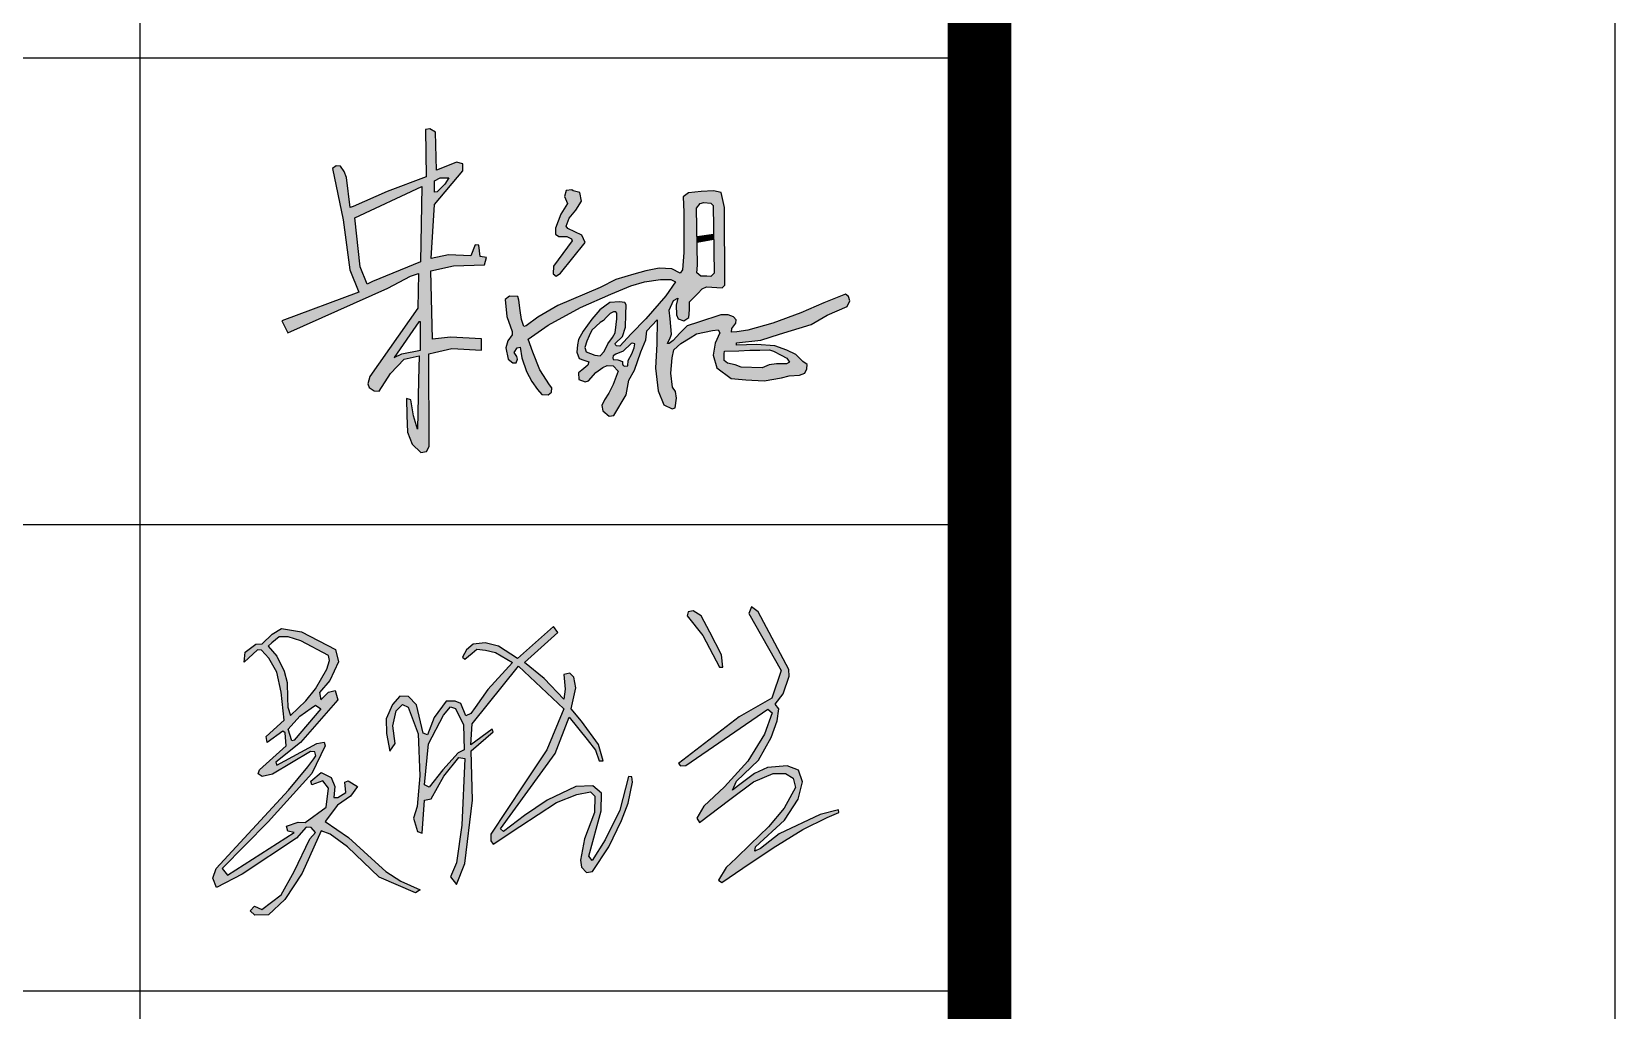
# Model space of a CAD drawing. Extents: x 1162612 to 1711260, y -157368 to 197905.
# Drawn here: x 1689907 to 1693643, y -67930 to -65623 of the extents above; entities that cross this region are included whole.
import ezdxf

# ---------------------------------------------------------------- set-up
doc = ezdxf.new("R2010")
doc.units = 0
doc.header["$LTSCALE"] = 1000
doc.header["$MEASUREMENT"] = 0
doc.layers.get('0').update_dxf_attribs({"linetype": 'CONTINUOUS'})
doc.layers.add('PUB_TITLE', color=4, linetype='CONTINUOUS')

msp = doc.modelspace()

# ---------------------------------------------------------------- hatches: boundary and pattern name
h = msp.add_hatch(color=7)
h.paths.add_polyline_path([(1690848.9, -66187.2), (1690902, -66175.4), (1690975, -66172.8), (1690979.9, -66155.5), (1690965.1, -66153.4), (1690962.3, -66126.2), (1690953.7, -66126), (1690942.8, -66152), (1690890.5, -66149), (1690849.9, -66157.6), (1690857.4, -66030.3), (1690924, -65951), (1690924.2, -65934.6), (1690909.2, -65931), (1690872.6, -65945.9), (1690862.3, -65949.9), (1690859.6, -65859.9), (1690846.2, -65852), (1690836, -65853.9), (1690837.6, -65965.5), (1690745.7, -66000.3), (1690665.2, -66035.5), (1690658.8, -66037.7), (1690649.5, -65967), (1690643.9, -65953.1), (1690635.4, -65940.2), (1690625.4, -65939.5), (1690616.9, -65946), (1690641.8, -66066.4), (1690657.8, -66184.9), (1690679.2, -66236.9), (1690497.6, -66304.9), (1690511.4, -66333), (1690747.1, -66227.6), (1690800.9, -66199.8), (1690819.9, -66193.5), (1690817.7, -66274.8), (1690704.8, -66436.1), (1690700.2, -66453.6), (1690703.3, -66462.4), (1690715.3, -66469.9), (1690726.8, -66470.9), (1690753.4, -66429), (1690785.8, -66395.3), (1690821.5, -66387.6), (1690819.4, -66445), (1690817.6, -66560.4), (1690807.7, -66528.7), (1690801.9, -66490.8), (1690791.4, -66487.7), (1690792.4, -66528.1), (1690793.5, -66567.7), (1690804.4, -66595.9), (1690824.8, -66615.4), (1690838.7, -66613), (1690845, -66600.8), (1690844.3, -66382.7), (1690857.2, -66379.9), (1690898.2, -66370), (1690968.5, -66373.9), (1690968.5, -66347.7), (1690895.1, -66343.6), (1690853, -66348.1)])
h.paths.add_polyline_path([(1690824.2, -66165.9), (1690711.3, -66211.9), (1690698.4, -66218.2), (1690681.7, -66177.9), (1690669.4, -66062.4), (1690827.6, -65988)], flags=16)
h.paths.add_polyline_path([(1690824.2, -66307), (1690824.2, -66374.3), (1690780.7, -66383), (1690762.6, -66391.2), (1690820.3, -66307)], flags=16)
h.paths.add_polyline_path([(1690857.4, -66001.6), (1690857.4, -65974.7), (1690870.4, -65967.5), (1690891.2, -65967.5), (1690882.1, -65982.3), (1690863.9, -66001.1)], flags=16)
h = msp.add_hatch(color=7)
h.paths.add_polyline_path([(1691499.3, -66224.7), (1691536.3, -66226.9), (1691542.7, -66220.5), (1691541.3, -66037.8), (1691533.6, -66002.1), (1691516, -65998.2), (1691486.2, -65999.6), (1691456.4, -66002.7), (1691443.9, -66012.8), (1691446, -66048.3), (1691445.4, -66144), (1691442.5, -66185), (1691437.2, -66192.6), (1691417.7, -66182.3), (1691387.3, -66180.6), (1691355.8, -66186.7), (1691327.8, -66194.6), (1691285.6, -66207.8), (1691248.6, -66226.2), (1691148.7, -66268.8), (1691101.1, -66296), (1691073.8, -66316.3), (1691068.1, -66318.4), (1691062.9, -66301.8), (1691059.8, -66280.3), (1691056.3, -66256.4), (1691054.3, -66247.4), (1691034.2, -66246.9), (1691024.5, -66254.4), (1691028.1, -66294.6), (1691040.8, -66330.1), (1691040.6, -66337.7), (1691030.1, -66351.9), (1691025.4, -66368.2), (1691031.3, -66395), (1691042.1, -66404.2), (1691050.4, -66403.6), (1691053.5, -66395.3), (1691051.6, -66388.8), (1691045, -66379.8), (1691052.1, -66368.5), (1691059.5, -66367), (1691063.5, -66392), (1691074.6, -66424), (1691087.3, -66448), (1691100.8, -66466.8), (1691111, -66478.5), (1691125.9, -66479.3), (1691133.5, -66473.2), (1691133.9, -66463), (1691128.5, -66455.4), (1691105.8, -66420.6), (1691089.5, -66378.6), (1691078.2, -66347.8), (1691125.4, -66315), (1691202.1, -66273.3), (1691273.5, -66242.1), (1691320.7, -66222.2), (1691353, -66212.9), (1691390.9, -66207.4), (1691415, -66207.4), (1691425.9, -66213.2), (1691403.3, -66245.9), (1691355.8, -66299.8), (1691321.4, -66335.3), (1691294.6, -66364.5), (1691287, -66364.2), (1691284.7, -66361.7), (1691283.9, -66358), (1691300.7, -66341.8), (1691308.4, -66319.8), (1691309.1, -66290.3), (1691309.3, -66267.3), (1691306.8, -66261.5), (1691293.6, -66260.4), (1691271.3, -66262), (1691247.4, -66278.8), (1691228.6, -66301), (1691207.9, -66329.3), (1691197.4, -66349.1), (1691194.7, -66361.8), (1691193.6, -66379.1), (1691198.8, -66393.9), (1691209.6, -66398), (1691221.3, -66401.9), (1691218.8, -66409.4), (1691205.1, -66420.9), (1691197.4, -66427.1), (1691197.9, -66443.1), (1691212.7, -66448.6), (1691220.7, -66446.2), (1691237.9, -66427), (1691254.9, -66415.2), (1691264.8, -66410), (1691279.3, -66410.8), (1691290.5, -66423.4), (1691278.8, -66454.9), (1691268.4, -66475.2), (1691258.2, -66491), (1691252.2, -66504.3), (1691254.9, -66517.4), (1691269.5, -66529.7), (1691280.4, -66528.3), (1691309.7, -66479.3), (1691316.2, -66445), (1691329.1, -66420.8), (1691344.5, -66377.9), (1691355.8, -66349.8), (1691358.2, -66328.7), (1691382.9, -66302.6), (1691381.9, -66359.2), (1691378.9, -66416.7), (1691385.5, -66469.9), (1691398.6, -66502.9), (1691418.5, -66512.3), (1691425.4, -66509.8), (1691428.5, -66487.4), (1691426, -66471.2), (1691418.8, -66461), (1691414.8, -66428.1), (1691417.9, -66392.3), (1691421.9, -66373.5), (1691438.9, -66358.1), (1691460.4, -66345.2), (1691475.2, -66335.6), (1691513.2, -66327.6), (1691526.4, -66326.4), (1691530.7, -66333.3), (1691519.3, -66357.5), (1691515, -66385.9), (1691523.2, -66415.5), (1691557.2, -66441.2), (1691592.2, -66443.9), (1691635.5, -66446.3), (1691676.4, -66438.9), (1691694.4, -66434.5), (1691718.9, -66433.3), (1691731.4, -66428.3), (1691736.1, -66417.8), (1691736.7, -66408.1), (1691726.4, -66401), (1691710.1, -66384.4), (1691688.9, -66373.8), (1691660.4, -66363.5), (1691616.8, -66360.9), (1691569.7, -66362.6), (1691570, -66357.1), (1691627.2, -66350.8), (1691671.6, -66336.3), (1691746.2, -66313.8), (1691783.5, -66291.6), (1691830.7, -66271), (1691837.3, -66257.9), (1691834.3, -66247.2), (1691826.9, -66242.3), (1691775.6, -66262.4), (1691722, -66286), (1691655.5, -66310.7), (1691596.4, -66326.9), (1691570.7, -66330.8), (1691557.9, -66331.3), (1691559.2, -66322.7), (1691568, -66310.5), (1691569.5, -66302.5), (1691562.9, -66295.7), (1691550.5, -66290.8), (1691533.2, -66290.8), (1691480.6, -66307.9), (1691453.4, -66316.6), (1691435.9, -66333.7), (1691420.4, -66351.4), (1691411.1, -66358.6), (1691407.3, -66358.3), (1691408.8, -66354.4), (1691412.2, -66348.9), (1691415.1, -66341), (1691416.9, -66336.4), (1691413.2, -66299.8), (1691410.8, -66279.6), (1691421.4, -66257.1), (1691431.9, -66251.1), (1691427.7, -66268.1), (1691428.3, -66290.8), (1691432.1, -66300.1), (1691445.6, -66305), (1691457.6, -66297.1), (1691458.7, -66279), (1691458.7, -66260.3), (1691478.5, -66240.1), (1691489.1, -66229.1)])
h.paths.add_polyline_path([(1691476.5, -66191.5), (1691478.3, -66173.4), (1691475.5, -66039.3), (1691484.3, -66028.1), (1691492.6, -66025.9), (1691509.7, -66027.4), (1691514.8, -66033.2), (1691517, -66192.7), (1691509.7, -66200.5), (1691499.9, -66199.5), (1691485.4, -66199.8)], flags=16)
h.paths.add_polyline_path([(1691542, -66376.2), (1691575.1, -66375.7), (1691601.6, -66374), (1691624.6, -66373.8), (1691648, -66372.9), (1691657.3, -66376.2), (1691675, -66385.5), (1691688.7, -66393.1), (1691694.6, -66402.1), (1691688.1, -66406), (1691664.6, -66406.3), (1691647.3, -66408.9), (1691630.8, -66415.6), (1691581, -66414), (1691566.7, -66408.9), (1691548.9, -66404.7), (1691540.5, -66398.7), (1691540.7, -66382.4)], flags=16)
h.paths.add_polyline_path([(1691287.2, -66286.9), (1691287.5, -66300), (1691285.8, -66313.7), (1691283.6, -66333.1), (1691277, -66343.9), (1691266.1, -66359.2), (1691257.6, -66377.3), (1691248.3, -66387.1), (1691235.9, -66386), (1691215.1, -66377.8), (1691212.1, -66367.6), (1691217, -66352.6), (1691222.5, -66340), (1691228.8, -66327.1), (1691248.6, -66309.1), (1691255.8, -66303.9), (1691262.6, -66296.8), (1691271.7, -66287.7), (1691279.4, -66283.5), (1691285.6, -66283.4)], flags=16)
h.paths.add_polyline_path([(1691330.3, -66358.8), (1691328.5, -66368.9), (1691323.2, -66382.5), (1691314, -66398.5), (1691313.3, -66410.7), (1691306.3, -66412), (1691302.5, -66410.1), (1691301.2, -66406), (1691300.7, -66400.4), (1691290.1, -66397.2), (1691278.8, -66395.8), (1691278.1, -66391.9), (1691278.7, -66387.5), (1691285.2, -66383.3), (1691302.6, -66376.4), (1691321.6, -66358.7), (1691323.5, -66357.5)], flags=16)
for points in [[(1691213, -66119.9), (1691205.3, -66102.9), (1691171.7, -66086.8), (1691168.1, -66081.4), (1691175.2, -66062.5), (1691190.6, -66044.1), (1691204.5, -66022.6), (1691200.5, -66001.9), (1691184.8, -65998.2), (1691181.4, -65996), (1691168, -65997.6), (1691164.2, -66011.9), (1691171.3, -66028.6), (1691155.4, -66053.7), (1691142.5, -66086.6), (1691142.6, -66100.7), (1691151.1, -66106.3), (1691169.6, -66106.3), (1691180.9, -66111.9), (1691182.5, -66116.4), (1691138.1, -66175.8), (1691137.5, -66193.7), (1691144.1, -66199.7), (1691154.3, -66192.3)], [(1691515.7, -66100.6), (1691476.9, -66106.3), (1691477.2, -66120.3), (1691515.9, -66113)]]:
    msp.add_hatch(color=7).paths.add_polyline_path(points)
h = msp.add_hatch(color=256)
h.paths.add_polyline_path([(1691620.8, -66990.9), (1691605, -66978.8), (1691599.1, -66994.8), (1691675.3, -67129.3), (1691653.4, -67194.2), (1691576.2, -67238.2), (1691432.9, -67348.3), (1691437.7, -67354.1), (1691450, -67353.6), (1691643.8, -67220.1), (1691653.9, -67229.2), (1691636.3, -67279.7), (1691596.9, -67343), (1691542, -67403.9), (1691493, -67449.1), (1691476, -67477.3), (1691482.9, -67487.4), (1691554.2, -67433.7), (1691609.7, -67391.9), (1691656.6, -67372.4), (1691685.4, -67372.4), (1691703.5, -67383.1), (1691708.8, -67405.4), (1691682.7, -67453.8), (1691645.4, -67498.2), (1691602.8, -67539.1), (1691569.2, -67571.4), (1691545.6, -67594.1), (1691527.2, -67623.7), (1691535.7, -67629), (1691585.2, -67595.5), (1691656.7, -67547.2), (1691726.6, -67504.2), (1691784.1, -67476.2), (1691811.7, -67464.3), (1691810.6, -67457.6), (1691767.3, -67469.1), (1691670.7, -67514.2), (1691626.7, -67549.3), (1691613.2, -67554.9), (1691614.7, -67544.8), (1691683, -67482.2), (1691715.8, -67432.6), (1691725.9, -67391.8), (1691716.2, -67364.6), (1691689.4, -67353.8), (1691643.1, -67357.9), (1691612.5, -67372.4), (1691574.5, -67400.7), (1691560.2, -67411.3), (1691570, -67390.3), (1691621.5, -67340.7), (1691652.1, -67287.6), (1691665.5, -67247.8), (1691669.6, -67219.8), (1691661.4, -67209), (1691680.1, -67184.2), (1691693.9, -67142.8), (1691693.2, -67126.8)])
h.paths.add_polyline_path([(1691467.5, -66988.9), (1691456.1, -66991), (1691453.7, -67000.1), (1691490.3, -67047), (1691529.9, -67121.8), (1691537.3, -67121.8), (1691534.3, -67092.1), (1691506.7, -67039.2), (1691486.4, -67000.3)], flags=17)
h.paths.add_polyline_path([(1690877.3, -67363.6), (1690844.5, -67404.6), (1690833.9, -67398.5), (1690843.4, -67302.2), (1690879, -67234.9), (1690895.2, -67215.1), (1690907.3, -67218.6), (1690925.7, -67257.6), (1690927.6, -67316.5), (1690913.2, -67323.5)], flags=16)
h.paths.add_polyline_path([(1690744, -67277.6), (1690751.8, -67319.2), (1690764.4, -67301.8), (1690759.5, -67260), (1690767.1, -67224.6), (1690781.8, -67209.4), (1690795.4, -67215.9), (1690818.8, -67278.4), (1690822.6, -67377.4), (1690816.6, -67450), (1690807.9, -67477.7), (1690817.1, -67509.2), (1690828, -67512.5), (1690834, -67435.3), (1690849.8, -67431.5), (1690879.7, -67378.8), (1690915.1, -67334.2), (1690928.7, -67336.4), (1690921.6, -67494), (1690909.6, -67582.9), (1690894.9, -67616.1), (1690909.6, -67634), (1690928.7, -67584.5), (1690946.7, -67435.3), (1690944.1, -67318.4), (1690995.6, -67274.3), (1690993.3, -67267.4), (1690943, -67304.7), (1690946.4, -67254.8), (1691055.8, -67119.3), (1691162.8, -67219.4), (1691122.3, -67316.2), (1691067.6, -67398.6), (1690990, -67515.5), (1690990.1, -67530.8), (1690996, -67538.4), (1691059.1, -67497.2), (1691145.5, -67440.8), (1691193.4, -67422), (1691225.5, -67415.2), (1691235.6, -67425.7), (1691234.7, -67464.4), (1691211.6, -67525.9), (1691201.9, -67576.4), (1691204.4, -67592.8), (1691216.2, -67605.4), (1691230.5, -67602.9), (1691268.8, -67544.9), (1691298.7, -67482.9), (1691314.1, -67442), (1691324.9, -67392.7), (1691323.2, -67379.9), (1691315.3, -67379), (1691294.6, -67458.5), (1691259.8, -67528.9), (1691229.5, -67577.6), (1691221.6, -67567.2), (1691250.6, -67459.8), (1691251.1, -67418.4), (1691231.2, -67401), (1691191, -67403.1), (1691123.4, -67435.4), (1691069.9, -67471.4), (1691020.2, -67509.1), (1691013.2, -67502.4), (1691142.1, -67325.2), (1691175.1, -67239.3), (1691217.3, -67292.1), (1691237.2, -67316.8), (1691246.1, -67341.9), (1691255.2, -67341.9), (1691244.7, -67304.1), (1691204.2, -67249.1), (1691180, -67219.9), (1691191.1, -67170.5), (1691186.5, -67144.9), (1691176.4, -67135.8), (1691162.3, -67139), (1691165.5, -67173.3), (1691162.3, -67196.6), (1691116.5, -67148.1), (1691069.6, -67110.5), (1691148.2, -67039.4), (1691138.2, -67025.3), (1691053.4, -67101), (1691008.7, -67071.9), (1690977, -67064.4), (1690948.8, -67067.2), (1690932.6, -67080.6), (1690923.1, -67097.7), (1690928.6, -67102.8), (1690946.5, -67088.2), (1690957.3, -67079.2), (1690977.7, -67081.4), (1691001.4, -67087.1), (1691041.4, -67110.2), (1690983.6, -67174.4), (1690953.4, -67216.3), (1690943.1, -67230.5), (1690931.7, -67236.2), (1690919.2, -67207.4), (1690905.9, -67201.6), (1690885.1, -67201.6), (1690856.7, -67240.5), (1690841.2, -67280.7), (1690830.6, -67277.4), (1690814.7, -67210.2), (1690796.4, -67190.3), (1690775.9, -67190), (1690758.1, -67209.4), (1690743.1, -67243)])
h.paths.add_polyline_path([(1690521, -67295), (1690512, -67267.3), (1690539.5, -67237), (1690566.7, -67218), (1690577, -67210.9), (1690589.3, -67219.4), (1690526.3, -67293.9)], flags=16)
h.paths.add_polyline_path([(1690511, -67215.7), (1690517.3, -67235.3), (1690554.2, -67201), (1690576.6, -67172.6), (1690603.6, -67125.8), (1690609.5, -67105.8), (1690607.7, -67093.7), (1690541.8, -67059.2), (1690512.2, -67050.2), (1690490.7, -67049.7), (1690473.9, -67064.2), (1690465.1, -67071.8), (1690485.7, -67095.8), (1690502.7, -67130.7), (1690510, -67157.6), (1690510.8, -67193.7)], flags=16)
h.paths.add_polyline_path([(1690440.2, -67080.4), (1690408, -67109.6), (1690411, -67085.8), (1690435.5, -67067), (1690450.8, -67066.6), (1690474.8, -67043.9), (1690496.6, -67030), (1690543.3, -67037.8), (1690624.1, -67079.7), (1690631.1, -67108.5), (1690610.1, -67153), (1690585.7, -67181.3), (1690589.2, -67198.3), (1690607.1, -67180.5), (1690622.8, -67176.1), (1690629.3, -67198.3), (1690541, -67298.7), (1690483.1, -67345.3), (1690485.6, -67352.6), (1690579.5, -67301.5), (1690597.3, -67298.2), (1690599.8, -67306.8), (1690567.7, -67372.3), (1690464.9, -67486.4), (1690356.7, -67595.8), (1690369.4, -67611.5), (1690526.6, -67511.2), (1690511.5, -67508.2), (1690507.9, -67496.7), (1690535.7, -67487), (1690552.6, -67487.7), (1690601.6, -67451.4), (1690607, -67406.7), (1690593.7, -67389.2), (1690568.3, -67398.8), (1690565.9, -67390.4), (1690590.1, -67369.8), (1690613.7, -67381.9), (1690622.2, -67403.1), (1690619.7, -67429.1), (1690629.4, -67428.4), (1690648.2, -67417), (1690645.7, -67392.8), (1690653.6, -67389.2), (1690676, -67402.5), (1690659, -67425.4), (1690628.2, -67446.6), (1690599.8, -67485.2), (1690654.2, -67523.3), (1690708.6, -67572.2), (1690742.8, -67602.9), (1690778.3, -67626.3), (1690823.7, -67646.2), (1690812.8, -67653.4), (1690726.9, -67616.6), (1690652.5, -67545.3), (1690611.4, -67515.1), (1690590.3, -67507.2), (1690545.5, -67606.9), (1690504.4, -67669.2), (1690465.4, -67705.2), (1690433.2, -67706.1), (1690422.2, -67695.9), (1690432.8, -67684.9), (1690449.7, -67692.5), (1690495.5, -67658.3), (1690526, -67603.4), (1690563.3, -67525.9), (1690576.9, -67511.5), (1690566.7, -67499.3), (1690554.8, -67498.8), (1690531.5, -67524.7), (1690403.6, -67609.7), (1690343, -67641.1), (1690334.1, -67619), (1690342.6, -67596.2), (1690513.3, -67411.8), (1690558.7, -67356.2), (1690572.6, -67337.4), (1690577.8, -67330.4), (1690574.9, -67321), (1690564.9, -67320.5), (1690475.3, -67373.7), (1690450.7, -67379.3), (1690441, -67373.3), (1690444.4, -67363.3), (1690507.2, -67307), (1690505, -67276.2), (1690499.5, -67272.6), (1690462.8, -67299.3), (1690460.6, -67285), (1690502.8, -67246.2), (1690495.4, -67180.1), (1690485.4, -67133.2), (1690466.6, -67100), (1690449.5, -67081.3)])

# ---------------------------------------------------------------- linework, layer by layer
for p, q in [((1691456.1, -66991), (1691453.7, -67000.1)), ((1691467.5, -66988.9), (1691456.1, -66991)), ((1691486.4, -67000.3), (1691467.5, -66988.9)), ((1691605, -66978.8), (1691599.1, -66994.8)), ((1691620.8, -66990.9), (1691605, -66978.8)), ((1691693.2, -67126.8), (1691620.8, -66990.9)), ((1691138.2, -67025.3), (1691053.4, -67101)), ((1691148.2, -67039.4), (1691138.2, -67025.3)), ((1691453.7, -67000.1), (1691490.3, -67047)), ((1691506.7, -67039.2), (1691486.4, -67000.3)), ((1691599.1, -66994.8), (1691675.3, -67129.3)), ((1690435.5, -67067), (1690450.8, -67066.6)), ((1690450.8, -67066.6), (1690474.8, -67043.9)), ((1690473.9, -67064.2), (1690465.1, -67071.8)), ((1690490.7, -67049.7), (1690473.9, -67064.2)), ((1690474.8, -67043.9), (1690496.6, -67030)), ((1690512.2, -67050.2), (1690490.7, -67049.7)), ((1690496.6, -67030), (1690543.3, -67037.8)), ((1690541.8, -67059.2), (1690512.2, -67050.2)), ((1690607.7, -67093.7), (1690541.8, -67059.2)), ((1690543.3, -67037.8), (1690624.1, -67079.7)), ((1690977, -67064.4), (1690948.8, -67067.2)), ((1691008.7, -67071.9), (1690977, -67064.4)), ((1691069.6, -67110.5), (1691148.2, -67039.4)), ((1691490.3, -67047), (1691529.9, -67121.8)), ((1691534.3, -67092.1), (1691506.7, -67039.2)), ((1690440.2, -67080.4), (1690408, -67109.6)), ((1690408, -67109.6), (1690411, -67085.8)), ((1690411, -67085.8), (1690435.5, -67067)), ((1690449.5, -67081.3), (1690440.2, -67080.4)), ((1690466.6, -67100), (1690449.5, -67081.3)), ((1690465.1, -67071.8), (1690485.7, -67095.8)), ((1690485.4, -67133.2), (1690466.6, -67100)), ((1690485.7, -67095.8), (1690502.7, -67130.7)), ((1690609.5, -67105.8), (1690607.7, -67093.7)), ((1690624.1, -67079.7), (1690631.1, -67108.5)), ((1690932.6, -67080.6), (1690923.1, -67097.7)), ((1690923.1, -67097.7), (1690928.6, -67102.8)), ((1690928.6, -67102.8), (1690946.5, -67088.2)), ((1690948.8, -67067.2), (1690932.6, -67080.6)), ((1690946.5, -67088.2), (1690957.3, -67079.2)), ((1690957.3, -67079.2), (1690977.7, -67081.4)), ((1690977.7, -67081.4), (1691001.4, -67087.1)), ((1691001.4, -67087.1), (1691041.4, -67110.2)), ((1691053.4, -67101), (1691008.7, -67071.9)), ((1691537.3, -67121.8), (1691534.3, -67092.1)), ((1690495.4, -67180.1), (1690485.4, -67133.2)), ((1690502.7, -67130.7), (1690510, -67157.6)), ((1690576.6, -67172.6), (1690603.6, -67125.8)), ((1690603.6, -67125.8), (1690609.5, -67105.8)), ((1690631.1, -67108.5), (1690610.1, -67153)), ((1690946.4, -67254.8), (1691055.8, -67119.3)), ((1691041.4, -67110.2), (1690983.6, -67174.4)), ((1691055.8, -67119.3), (1691162.8, -67219.4)), ((1691116.5, -67148.1), (1691069.6, -67110.5)), ((1691176.4, -67135.8), (1691162.3, -67139)), ((1691162.3, -67139), (1691165.5, -67173.3)), ((1691186.5, -67144.9), (1691176.4, -67135.8)), ((1691529.9, -67121.8), (1691537.3, -67121.8)), ((1691675.3, -67129.3), (1691653.4, -67194.2)), ((1691693.9, -67142.8), (1691693.2, -67126.8)), ((1690510, -67157.6), (1690510.8, -67193.7)), ((1690554.2, -67201), (1690576.6, -67172.6)), ((1690610.1, -67153), (1690585.7, -67181.3)), ((1690607.1, -67180.5), (1690622.8, -67176.1)), ((1690622.8, -67176.1), (1690629.3, -67198.3)), ((1690983.6, -67174.4), (1690953.4, -67216.3)), ((1691162.3, -67196.6), (1691116.5, -67148.1)), ((1691165.5, -67173.3), (1691162.3, -67196.6)), ((1691180, -67219.9), (1691191.1, -67170.5)), ((1691191.1, -67170.5), (1691186.5, -67144.9)), ((1691680.1, -67184.2), (1691693.9, -67142.8)), ((1690502.8, -67246.2), (1690495.4, -67180.1)), ((1690510.8, -67193.7), (1690511, -67215.7)), ((1690511, -67215.7), (1690517.3, -67235.3)), ((1690517.3, -67235.3), (1690554.2, -67201)), ((1690629.3, -67198.3), (1690541, -67298.7)), ((1690566.7, -67218), (1690577, -67210.9)), ((1690577, -67210.9), (1690589.3, -67219.4)), ((1690585.7, -67181.3), (1690589.2, -67198.3)), ((1690589.2, -67198.3), (1690607.1, -67180.5)), ((1690758.1, -67209.4), (1690743.1, -67243)), ((1690775.9, -67190), (1690758.1, -67209.4)), ((1690767.1, -67224.6), (1690781.8, -67209.4)), ((1690796.4, -67190.3), (1690775.9, -67190)), ((1690781.8, -67209.4), (1690795.4, -67215.9)), ((1690795.4, -67215.9), (1690818.8, -67278.4)), ((1690814.7, -67210.2), (1690796.4, -67190.3)), ((1690830.6, -67277.4), (1690814.7, -67210.2)), ((1690885.1, -67201.6), (1690856.7, -67240.5)), ((1690879, -67234.9), (1690895.2, -67215.1)), ((1690905.9, -67201.6), (1690885.1, -67201.6)), ((1690895.2, -67215.1), (1690907.3, -67218.6)), ((1690919.2, -67207.4), (1690905.9, -67201.6)), ((1690931.7, -67236.2), (1690919.2, -67207.4)), ((1690953.4, -67216.3), (1690943.1, -67230.5)), ((1691653.4, -67194.2), (1691576.2, -67238.2)), ((1691661.4, -67209), (1691680.1, -67184.2)), ((1691669.6, -67219.8), (1691661.4, -67209)), ((1690460.6, -67285), (1690502.8, -67246.2)), ((1690512, -67267.3), (1690539.5, -67237)), ((1690589.3, -67219.4), (1690526.3, -67293.9)), ((1690539.5, -67237), (1690566.7, -67218)), ((1690743.1, -67243), (1690744, -67277.6)), ((1690759.5, -67260), (1690767.1, -67224.6)), ((1690856.7, -67240.5), (1690841.2, -67280.7)), ((1690843.4, -67302.2), (1690879, -67234.9)), ((1690907.3, -67218.6), (1690925.7, -67257.6)), ((1690943.1, -67230.5), (1690931.7, -67236.2)), ((1691162.8, -67219.4), (1691122.3, -67316.2)), ((1691142.1, -67325.2), (1691175.1, -67239.3)), ((1691175.1, -67239.3), (1691217.3, -67292.1)), ((1691204.2, -67249.1), (1691180, -67219.9)), ((1691244.7, -67304.1), (1691204.2, -67249.1)), ((1691576.2, -67238.2), (1691432.9, -67348.3)), ((1691450, -67353.6), (1691643.8, -67220.1)), ((1691653.9, -67229.2), (1691636.3, -67279.7)), ((1691643.8, -67220.1), (1691653.9, -67229.2)), ((1691652.1, -67287.6), (1691665.5, -67247.8)), ((1691665.5, -67247.8), (1691669.6, -67219.8)), ((1690462.8, -67299.3), (1690460.6, -67285)), ((1690499.5, -67272.6), (1690462.8, -67299.3)), ((1690505, -67276.2), (1690499.5, -67272.6)), ((1690507.2, -67307), (1690505, -67276.2)), ((1690521, -67295), (1690512, -67267.3)), ((1690744, -67277.6), (1690751.8, -67319.2)), ((1690764.4, -67301.8), (1690759.5, -67260)), ((1690818.8, -67278.4), (1690822.6, -67377.4)), ((1690841.2, -67280.7), (1690830.6, -67277.4)), ((1690925.7, -67257.6), (1690927.6, -67316.5)), ((1690943, -67304.7), (1690946.4, -67254.8)), ((1690993.3, -67267.4), (1690943, -67304.7)), ((1690944.1, -67318.4), (1690995.6, -67274.3)), ((1690995.6, -67274.3), (1690993.3, -67267.4)), ((1691636.3, -67279.7), (1691596.9, -67343)), ((1691621.5, -67340.7), (1691652.1, -67287.6)), ((1690444.4, -67363.3), (1690507.2, -67307)), ((1690564.9, -67320.5), (1690475.3, -67373.7)), ((1690541, -67298.7), (1690483.1, -67345.3)), ((1690485.6, -67352.6), (1690579.5, -67301.5)), ((1690526.3, -67293.9), (1690521, -67295)), ((1690574.9, -67321), (1690564.9, -67320.5)), ((1690599.8, -67306.8), (1690567.7, -67372.3)), ((1690577.8, -67330.4), (1690574.9, -67321)), ((1690579.5, -67301.5), (1690597.3, -67298.2)), ((1690597.3, -67298.2), (1690599.8, -67306.8)), ((1690751.8, -67319.2), (1690764.4, -67301.8)), ((1690833.9, -67398.5), (1690843.4, -67302.2)), ((1690913.2, -67323.5), (1690877.3, -67363.6)), ((1690927.6, -67316.5), (1690913.2, -67323.5)), ((1690946.7, -67435.3), (1690944.1, -67318.4)), ((1691013.2, -67502.4), (1691142.1, -67325.2)), ((1691122.3, -67316.2), (1691067.6, -67398.6)), ((1691217.3, -67292.1), (1691237.2, -67316.8)), ((1691237.2, -67316.8), (1691246.1, -67341.9)), ((1691255.2, -67341.9), (1691244.7, -67304.1)), ((1690441, -67373.3), (1690444.4, -67363.3)), ((1690483.1, -67345.3), (1690485.6, -67352.6)), ((1690513.3, -67411.8), (1690558.7, -67356.2)), ((1690558.7, -67356.2), (1690572.6, -67337.4)), ((1690572.6, -67337.4), (1690577.8, -67330.4)), ((1690877.3, -67363.6), (1690844.5, -67404.6)), ((1690879.7, -67378.8), (1690915.1, -67334.2)), ((1690915.1, -67334.2), (1690928.7, -67336.4)), ((1690928.7, -67336.4), (1690921.6, -67494)), ((1691246.1, -67341.9), (1691255.2, -67341.9)), ((1691432.9, -67348.3), (1691437.7, -67354.1)), ((1691437.7, -67354.1), (1691450, -67353.6)), ((1691596.9, -67343), (1691542, -67403.9)), ((1691570, -67390.3), (1691621.5, -67340.7)), ((1691643.1, -67357.9), (1691612.5, -67372.4)), ((1691689.4, -67353.8), (1691643.1, -67357.9)), ((1691716.2, -67364.6), (1691689.4, -67353.8)), ((1691725.9, -67391.8), (1691716.2, -67364.6)), ((1690450.7, -67379.3), (1690441, -67373.3)), ((1690475.3, -67373.7), (1690450.7, -67379.3)), ((1690567.7, -67372.3), (1690464.9, -67486.4)), ((1690565.9, -67390.4), (1690590.1, -67369.8)), ((1690568.3, -67398.8), (1690565.9, -67390.4)), ((1690593.7, -67389.2), (1690568.3, -67398.8)), ((1690568.3, -67398.8), (1690568.3, -67398.8)), ((1690590.1, -67369.8), (1690613.7, -67381.9)), ((1690607, -67406.7), (1690593.7, -67389.2)), ((1690613.7, -67381.9), (1690622.2, -67403.1)), ((1690622.2, -67403.1), (1690619.7, -67429.1)), ((1690645.7, -67392.8), (1690653.6, -67389.2)), ((1690648.2, -67417), (1690645.7, -67392.8)), ((1690653.6, -67389.2), (1690676, -67402.5)), ((1690676, -67402.5), (1690659, -67425.4)), ((1690822.6, -67377.4), (1690816.6, -67450)), ((1690844.5, -67404.6), (1690833.9, -67398.5)), ((1690849.8, -67431.5), (1690879.7, -67378.8)), ((1691067.6, -67398.6), (1690990, -67515.5)), ((1691191, -67403.1), (1691123.4, -67435.4)), ((1691231.2, -67401), (1691191, -67403.1)), ((1691251.1, -67418.4), (1691231.2, -67401)), ((1691315.3, -67379), (1691294.6, -67458.5)), ((1691314.1, -67442), (1691324.9, -67392.7)), ((1691323.2, -67379.9), (1691315.3, -67379)), ((1691324.9, -67392.7), (1691323.2, -67379.9)), ((1691554.2, -67433.7), (1691609.7, -67391.9)), ((1691560.2, -67411.3), (1691570, -67390.3)), ((1691574.5, -67400.7), (1691560.2, -67411.3)), ((1691612.5, -67372.4), (1691574.5, -67400.7)), ((1691609.7, -67391.9), (1691656.6, -67372.4)), ((1691656.6, -67372.4), (1691685.4, -67372.4)), ((1691685.4, -67372.4), (1691703.5, -67383.1)), ((1691703.5, -67383.1), (1691708.8, -67405.4)), ((1691715.8, -67432.6), (1691725.9, -67391.8)), ((1690342.6, -67596.2), (1690513.3, -67411.8)), ((1690601.6, -67451.4), (1690607, -67406.7)), ((1690619.7, -67429.1), (1690629.4, -67428.4)), ((1690659, -67425.4), (1690628.2, -67446.6)), ((1690629.4, -67428.4), (1690648.2, -67417)), ((1690828, -67512.5), (1690834, -67435.3)), ((1690834, -67435.3), (1690849.8, -67431.5)), ((1690928.7, -67584.5), (1690946.7, -67435.3)), ((1691123.4, -67435.4), (1691069.9, -67471.4)), ((1691145.5, -67440.8), (1691193.4, -67422)), ((1691193.4, -67422), (1691225.5, -67415.2)), ((1691225.5, -67415.2), (1691235.6, -67425.7)), ((1691235.6, -67425.7), (1691234.7, -67464.4)), ((1691250.6, -67459.8), (1691251.1, -67418.4)), ((1691482.9, -67487.4), (1691554.2, -67433.7)), ((1691542, -67403.9), (1691493, -67449.1)), ((1691708.8, -67405.4), (1691682.7, -67453.8)), ((1691683, -67482.2), (1691715.8, -67432.6)), ((1690552.6, -67487.7), (1690601.6, -67451.4)), ((1690628.2, -67446.6), (1690599.8, -67485.2)), ((1690816.6, -67450), (1690807.9, -67477.7)), ((1690807.9, -67477.7), (1690817.1, -67509.2)), ((1691069.9, -67471.4), (1691020.2, -67509.1)), ((1691059.1, -67497.2), (1691145.5, -67440.8)), ((1691234.7, -67464.4), (1691211.6, -67525.9)), ((1691221.6, -67567.2), (1691250.6, -67459.8)), ((1691294.6, -67458.5), (1691259.8, -67528.9)), ((1691298.7, -67482.9), (1691314.1, -67442)), ((1691493, -67449.1), (1691476, -67477.3)), ((1691476, -67477.3), (1691482.9, -67487.4)), ((1691682.7, -67453.8), (1691645.4, -67498.2)), ((1691767.3, -67469.1), (1691670.7, -67514.2)), ((1691726.6, -67504.2), (1691784.1, -67476.2)), ((1691810.6, -67457.6), (1691767.3, -67469.1)), ((1691784.1, -67476.2), (1691811.7, -67464.3)), ((1691811.7, -67464.3), (1691810.6, -67457.6)), ((1690464.9, -67486.4), (1690356.7, -67595.8)), ((1690369.4, -67611.5), (1690526.6, -67511.2)), ((1690507.9, -67496.7), (1690535.7, -67487)), ((1690511.5, -67508.2), (1690507.9, -67496.7)), ((1690526.6, -67511.2), (1690511.5, -67508.2)), ((1690554.8, -67498.8), (1690531.5, -67524.7)), ((1690535.7, -67487), (1690552.6, -67487.7)), ((1690590.3, -67507.2), (1690545.5, -67606.9)), ((1690566.7, -67499.3), (1690554.8, -67498.8)), ((1690563.3, -67525.9), (1690576.9, -67511.5)), ((1690576.9, -67511.5), (1690566.7, -67499.3)), ((1690611.4, -67515.1), (1690590.3, -67507.2)), ((1690599.8, -67485.2), (1690654.2, -67523.3)), ((1690652.5, -67545.3), (1690611.4, -67515.1)), ((1690817.1, -67509.2), (1690828, -67512.5)), ((1690921.6, -67494), (1690909.6, -67582.9)), ((1690996, -67538.4), (1691059.1, -67497.2)), ((1691020.2, -67509.1), (1691013.2, -67502.4)), ((1691268.8, -67544.9), (1691298.7, -67482.9)), ((1691645.4, -67498.2), (1691602.8, -67539.1)), ((1691614.7, -67544.8), (1691683, -67482.2)), ((1691670.7, -67514.2), (1691626.7, -67549.3)), ((1691656.7, -67547.2), (1691726.6, -67504.2)), ((1690531.5, -67524.7), (1690403.6, -67609.7)), ((1690526, -67603.4), (1690563.3, -67525.9)), ((1690726.9, -67616.6), (1690652.5, -67545.3)), ((1690654.2, -67523.3), (1690708.6, -67572.2)), ((1690990, -67515.5), (1690990.1, -67530.8)), ((1690990.1, -67530.8), (1690996, -67538.4)), ((1691211.6, -67525.9), (1691201.9, -67576.4)), ((1691259.8, -67528.9), (1691229.5, -67577.6)), ((1691230.5, -67602.9), (1691268.8, -67544.9)), ((1691602.8, -67539.1), (1691569.2, -67571.4)), ((1691585.2, -67595.5), (1691656.7, -67547.2)), ((1691613.2, -67554.9), (1691614.7, -67544.8)), ((1691626.7, -67549.3), (1691613.2, -67554.9)), ((1690708.6, -67572.2), (1690742.8, -67602.9)), ((1690909.6, -67582.9), (1690894.9, -67616.1)), ((1690909.6, -67634), (1690928.7, -67584.5)), ((1691201.9, -67576.4), (1691204.4, -67592.8)), ((1691229.5, -67577.6), (1691221.6, -67567.2)), ((1691569.2, -67571.4), (1691545.6, -67594.1)), ((1690334.1, -67619), (1690342.6, -67596.2)), ((1690343, -67641.1), (1690334.1, -67619)), ((1690403.6, -67609.7), (1690343, -67641.1)), ((1690356.7, -67595.8), (1690369.4, -67611.5)), ((1690495.5, -67658.3), (1690526, -67603.4)), ((1690545.5, -67606.9), (1690504.4, -67669.2)), ((1690812.8, -67653.4), (1690726.9, -67616.6)), ((1690742.8, -67602.9), (1690778.3, -67626.3)), ((1690778.3, -67626.3), (1690823.7, -67646.2)), ((1690894.9, -67616.1), (1690909.6, -67634)), ((1691204.4, -67592.8), (1691216.2, -67605.4)), ((1691216.2, -67605.4), (1691230.5, -67602.9)), ((1691545.6, -67594.1), (1691527.2, -67623.7)), ((1691527.2, -67623.7), (1691535.7, -67629)), ((1691535.7, -67629), (1691585.2, -67595.5)), ((1690449.7, -67692.5), (1690495.5, -67658.3)), ((1690823.7, -67646.2), (1690812.8, -67653.4)), ((1690422.2, -67695.9), (1690432.8, -67684.9)), ((1690433.2, -67706.1), (1690422.2, -67695.9)), ((1690432.8, -67684.9), (1690449.7, -67692.5)), ((1690504.4, -67669.2), (1690465.4, -67705.2)), ((1690465.4, -67705.2), (1690433.2, -67706.1))]:
    msp.add_line(p, q)
for points in [[(1690821.5, -66387.6), (1690819.4, -66445), (1690817.6, -66560.4), (1690807.7, -66528.7), (1690801.9, -66490.8), (1690791.4, -66487.7), (1690792.4, -66528.1), (1690793.5, -66567.7), (1690804.4, -66595.9), (1690824.8, -66615.4), (1690838.7, -66613), (1690845, -66600.8), (1690844.3, -66382.7), (1690857.2, -66379.9), (1690898.2, -66370), (1690968.5, -66373.9), (1690968.5, -66347.7), (1690895.1, -66343.6), (1690853, -66348.1), (1690848.9, -66187.2), (1690902, -66175.4), (1690975, -66172.8), (1690979.9, -66155.5), (1690965.1, -66153.4), (1690962.3, -66126.2), (1690953.7, -66126), (1690942.8, -66152), (1690890.5, -66149), (1690849.9, -66157.6), (1690857.4, -66030.3), (1690924, -65951), (1690924.2, -65934.6), (1690909.2, -65931), (1690872.6, -65945.9), (1690862.3, -65949.9), (1690859.6, -65859.9), (1690846.2, -65852), (1690836, -65853.9), (1690837.6, -65965.5), (1690745.7, -66000.3), (1690665.2, -66035.5), (1690658.8, -66037.7), (1690649.5, -65967), (1690643.9, -65953.1), (1690635.4, -65940.2), (1690625.4, -65939.5), (1690616.9, -65946), (1690641.8, -66066.4), (1690657.8, -66184.9), (1690679.2, -66236.9), (1690497.6, -66304.9), (1690511.4, -66333), (1690747.1, -66227.6), (1690800.9, -66199.8), (1690819.9, -66193.5), (1690817.7, -66274.8), (1690704.8, -66436.1), (1690700.2, -66453.6), (1690703.3, -66462.4), (1690715.3, -66469.9), (1690726.8, -66470.9), (1690753.4, -66429), (1690785.8, -66395.3)], [(1691054.3, -66247.4), (1691034.2, -66246.9), (1691024.5, -66254.4), (1691028.1, -66294.6), (1691040.8, -66330.1), (1691040.6, -66337.7), (1691030.1, -66351.9), (1691025.4, -66368.2), (1691031.3, -66395), (1691042.1, -66404.2), (1691050.4, -66403.6), (1691053.5, -66395.3), (1691051.6, -66388.8), (1691045, -66379.8), (1691052.1, -66368.5), (1691059.5, -66367), (1691063.5, -66392), (1691074.6, -66424), (1691087.3, -66448), (1691100.8, -66466.8), (1691111, -66478.5), (1691125.9, -66479.3), (1691133.5, -66473.2), (1691133.9, -66463), (1691128.5, -66455.4), (1691105.8, -66420.6), (1691089.5, -66378.6), (1691078.2, -66347.8), (1691125.4, -66315), (1691202.1, -66273.3), (1691273.5, -66242.1), (1691320.7, -66222.2), (1691353, -66212.9), (1691390.9, -66207.4), (1691415, -66207.4), (1691425.9, -66213.2), (1691403.3, -66245.9), (1691355.8, -66299.8), (1691321.4, -66335.3), (1691294.6, -66364.5), (1691287, -66364.2), (1691284.7, -66361.7), (1691283.9, -66358), (1691300.7, -66341.8), (1691308.4, -66319.8), (1691309.1, -66290.3), (1691309.3, -66267.3), (1691306.8, -66261.5), (1691293.6, -66260.4), (1691271.3, -66262), (1691247.4, -66278.8), (1691228.6, -66301), (1691207.9, -66329.3), (1691197.4, -66349.1), (1691194.7, -66361.8), (1691193.6, -66379.1), (1691198.8, -66393.9), (1691209.6, -66398), (1691221.3, -66401.9), (1691218.8, -66409.4), (1691205.1, -66420.9), (1691197.4, -66427.1), (1691197.9, -66443.1), (1691212.7, -66448.6), (1691220.7, -66446.2), (1691237.9, -66427), (1691254.9, -66415.2), (1691264.8, -66410), (1691279.3, -66410.8), (1691290.5, -66423.4), (1691278.8, -66454.9), (1691268.4, -66475.2), (1691258.2, -66491), (1691252.2, -66504.3), (1691254.9, -66517.4), (1691269.5, -66529.7), (1691280.4, -66528.3), (1691309.7, -66479.3), (1691316.2, -66445), (1691329.1, -66420.8), (1691344.5, -66377.9), (1691355.8, -66349.8), (1691358.2, -66328.7), (1691382.9, -66302.6), (1691381.9, -66359.2), (1691378.9, -66416.7), (1691385.5, -66469.9), (1691398.6, -66502.9), (1691418.5, -66512.3), (1691425.4, -66509.8), (1691428.5, -66487.4), (1691426, -66471.2), (1691418.8, -66461), (1691414.8, -66428.1), (1691417.9, -66392.3), (1691421.9, -66373.5), (1691438.9, -66358.1), (1691460.4, -66345.2), (1691475.2, -66335.6), (1691513.2, -66327.6), (1691526.4, -66326.4), (1691530.7, -66333.3), (1691519.3, -66357.5), (1691515, -66385.9), (1691523.2, -66415.5), (1691557.2, -66441.2), (1691592.2, -66443.9), (1691635.5, -66446.3), (1691676.4, -66438.9), (1691694.4, -66434.5), (1691718.9, -66433.3), (1691731.4, -66428.3), (1691736.1, -66417.8), (1691736.7, -66408.1), (1691726.4, -66401), (1691710.1, -66384.4), (1691688.9, -66373.8), (1691660.4, -66363.5), (1691616.8, -66360.9), (1691569.7, -66362.6), (1691570, -66357.1), (1691627.2, -66350.8), (1691671.6, -66336.3), (1691746.2, -66313.8), (1691783.5, -66291.6), (1691830.7, -66271), (1691837.3, -66257.9), (1691834.3, -66247.2), (1691826.9, -66242.3), (1691775.6, -66262.4), (1691722, -66286), (1691655.5, -66310.7), (1691596.4, -66326.9), (1691570.7, -66330.8), (1691557.9, -66331.3), (1691559.2, -66322.7), (1691568, -66310.5), (1691569.5, -66302.5), (1691562.9, -66295.7), (1691550.5, -66290.8), (1691533.2, -66290.8), (1691480.6, -66307.9), (1691453.4, -66316.6), (1691435.9, -66333.7), (1691420.4, -66351.4), (1691411.1, -66358.6), (1691407.3, -66358.3), (1691408.8, -66354.4), (1691412.2, -66348.9), (1691415.1, -66341), (1691416.9, -66336.4), (1691413.2, -66299.8), (1691410.8, -66279.6), (1691421.4, -66257.1), (1691431.9, -66251.1), (1691427.7, -66268.1), (1691428.3, -66290.8), (1691432.1, -66300.1), (1691445.6, -66305), (1691457.6, -66297.1), (1691458.7, -66279), (1691458.7, -66260.3), (1691478.5, -66240.1), (1691489.1, -66229.1), (1691499.3, -66224.7), (1691536.3, -66226.9), (1691542.7, -66220.5), (1691541.3, -66037.8), (1691533.6, -66002.1), (1691516, -65998.2), (1691486.2, -65999.6), (1691456.4, -66002.7), (1691443.9, -66012.8), (1691446, -66048.3), (1691445.4, -66144), (1691442.5, -66185), (1691437.2, -66192.6), (1691417.7, -66182.3), (1691387.3, -66180.6), (1691355.8, -66186.7), (1691327.8, -66194.6), (1691285.6, -66207.8), (1691248.6, -66226.2), (1691148.7, -66268.8), (1691101.1, -66296), (1691073.8, -66316.3), (1691068.1, -66318.4), (1691062.9, -66301.8), (1691059.8, -66280.3), (1691056.3, -66256.4)], [(1691181.4, -65996), (1691168, -65997.6), (1691164.2, -66011.9), (1691171.3, -66028.6), (1691155.4, -66053.7), (1691142.5, -66086.6), (1691142.6, -66100.7), (1691151.1, -66106.3), (1691169.6, -66106.3), (1691180.9, -66111.9), (1691182.5, -66116.4), (1691138.1, -66175.8), (1691137.5, -66193.7), (1691144.1, -66199.7), (1691154.3, -66192.3), (1691213, -66119.9), (1691205.3, -66102.9), (1691171.7, -66086.8), (1691168.1, -66081.4), (1691175.2, -66062.5), (1691190.6, -66044.1), (1691204.5, -66022.6), (1691200.5, -66001.9), (1691184.8, -65998.2), (1691184.8, -65998.2), (1691184.8, -65998.2)], [(1691475.5, -66039.3), (1691484.3, -66028.1), (1691492.6, -66025.9), (1691509.7, -66027.4), (1691514.8, -66033.2), (1691517, -66192.7), (1691509.7, -66200.5), (1691499.9, -66199.5), (1691485.4, -66199.8), (1691476.5, -66191.5), (1691478.3, -66173.4), (1691475.5, -66039.3)]]:
    msp.add_lwpolyline(points, close=True)
for points in [[(1690857.4, -65974.7), (1690870.4, -65967.5), (1690891.2, -65967.5), (1690882.1, -65982.3), (1690863.9, -66001.1), (1690857.4, -66001.6), (1690857.4, -65974.7)], [(1690669.4, -66062.4), (1690827.6, -65988), (1690824.2, -66165.9), (1690711.3, -66211.9), (1690698.4, -66218.2), (1690681.7, -66177.9), (1690669.4, -66062.4)], [(1691476.9, -66106.3), (1691515.7, -66100.6), (1691515.9, -66113), (1691477.2, -66120.3), (1691476.9, -66106.3)], [(1690820.3, -66307), (1690762.6, -66391.2), (1690780.7, -66383), (1690824.2, -66374.3), (1690824.2, -66307), (1690820.3, -66307)], [(1691248.6, -66309.1), (1691228.8, -66327.1), (1691222.5, -66340), (1691217, -66352.6), (1691212.1, -66367.6), (1691215.1, -66377.8), (1691235.9, -66386), (1691248.3, -66387.1), (1691257.6, -66377.3), (1691266.1, -66359.2), (1691277, -66343.9), (1691283.6, -66333.1), (1691285.8, -66313.7), (1691287.5, -66300), (1691287.2, -66286.9), (1691285.6, -66283.4), (1691279.4, -66283.5), (1691271.7, -66287.7), (1691262.6, -66296.8), (1691255.8, -66303.9), (1691248.6, -66309.1)], [(1691321.6, -66358.7), (1691302.6, -66376.4), (1691285.2, -66383.3), (1691278.7, -66387.5), (1691278.1, -66391.9), (1691278.8, -66395.8), (1691290.1, -66397.2), (1691300.7, -66400.4), (1691301.2, -66406), (1691302.5, -66410.1), (1691306.3, -66412), (1691313.3, -66410.7), (1691314, -66398.5), (1691323.2, -66382.5), (1691328.5, -66368.9), (1691330.3, -66358.8), (1691323.5, -66357.5), (1691321.6, -66358.7)], [(1691575.1, -66375.7), (1691601.6, -66374), (1691624.6, -66373.8), (1691648, -66372.9), (1691657.3, -66376.2), (1691675, -66385.5), (1691688.7, -66393.1), (1691694.6, -66402.1), (1691688.1, -66406), (1691664.6, -66406.3), (1691647.3, -66408.9), (1691630.8, -66415.6), (1691581, -66414), (1691566.7, -66408.9), (1691548.9, -66404.7), (1691540.5, -66398.7), (1691540.7, -66382.4), (1691542, -66376.2), (1691575.1, -66375.7)]]:
    msp.add_lwpolyline(points)
at = {"layer": 'PUB_TITLE', "color": 4}
for p, q in [((1690163.3, -70084.9), (1690163.3, -62384.9)), ((1686093.3, -65684.9), (1692143.3, -65684.9)), ((1686093.3, -66784.9), (1692143.3, -66784.9)), ((1686093.3, -67884.9), (1692143.3, -67884.9))]:
    msp.add_line(p, q, dxfattribs=at)
at = {"layer": 'PUB_TITLE'}
msp.add_lwpolyline([(1604543.3, -89475.4), (1693643.3, -89475.4), (1693643.3, -26475.4), (1604543.3, -26475.4)], close=True, dxfattribs=at)
at = {"layer": 'PUB_TITLE', "const_width": 150}
msp.add_lwpolyline([(1608293.3, -87975.4), (1692143.3, -87975.4), (1692143.3, -27975.4), (1608293.3, -27975.4)], close=True, dxfattribs=at)

doc.saveas('drawing.dxf')
